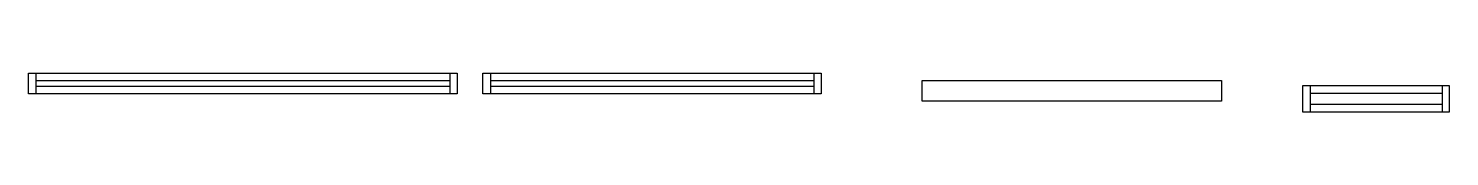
# Model space of a CAD drawing. Header units: metres. Extents: x 1683 to 3002, y 15470 to 15505.
import ezdxf

# ---------------------------------------------------------------- set-up
doc = ezdxf.new("R2010")
doc.units = ezdxf.units.M
doc.layers.add('Painéis', color=7, linetype='Continuous')
doc.layers.add('SARR_2.2x7', color=7, linetype='Continuous')

msp = doc.modelspace()

# ---------------------------------------------------------------- linework, layer by layer
at = {"layer": 'Painéis', "color": 7, "lineweight": 25}
for points in [[(1926.8, 15486.3), (1682.8, 15486.3), (1682.8, 15505.3), (1926.8, 15505.3)], [(1926.8, 15505.3), (2080.8, 15505.3), (2080.8, 15486.3), (1926.8, 15486.3)], [(2348.7, 15486.3), (2104.7, 15486.3), (2104.7, 15505.3), (2348.7, 15505.3)], [(2348.7, 15505.3), (2418.7, 15505.3), (2418.7, 15486.3), (2348.7, 15486.3)], [(2634.3, 15479.5), (2512.3, 15479.5), (2512.3, 15498.5), (2634.3, 15498.5)], [(2634.3, 15498.5), (2790.3, 15498.5), (2790.3, 15479.5), (2634.3, 15479.5)], [(2865.5, 15493.5), (2865.5, 15469.5), (3002, 15469.5), (3002, 15493.5), (2865.5, 15493.5)]]:
    msp.add_lwpolyline(points, dxfattribs=at)
at = {"layer": 'SARR_2.2x7', "color": 7, "lineweight": 25}
for p, q in [((1689.8, 15505.3), (1689.8, 15486.3)), ((2073.8, 15505.3), (2073.8, 15486.3)), ((2111.7, 15505.3), (2111.7, 15486.3)), ((2411.7, 15505.3), (2411.7, 15486.3)), ((1926.8, 15498.3), (1689.8, 15498.3)), ((1689.8, 15493.3), (1926.8, 15493.3)), ((2073.8, 15498.3), (1926.8, 15498.3)), ((1926.8, 15493.3), (2073.8, 15493.3)), ((2348.7, 15498.3), (2111.7, 15498.3)), ((2111.7, 15493.3), (2348.7, 15493.3)), ((2411.7, 15498.3), (2348.7, 15498.3)), ((2348.7, 15493.3), (2411.7, 15493.3)), ((2872.5, 15493.5), (2872.5, 15469.5)), ((2995, 15493.5), (2995, 15469.5)), ((2995, 15486.5), (2872.5, 15486.5)), ((2872.5, 15476.5), (2995, 15476.5))]:
    msp.add_line(p, q, dxfattribs=at)

doc.saveas('drawing.dxf')
